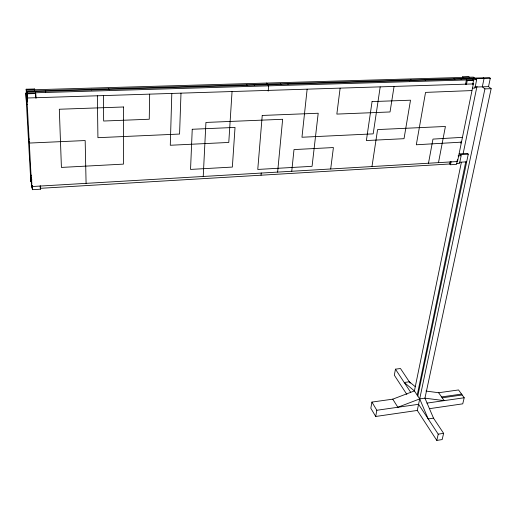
<?xml version="1.0" encoding="UTF-8"?>
<svg xmlns="http://www.w3.org/2000/svg" width="517" height="517" viewBox="0 0 517 517"><rect width="100%" height="100%" fill="white"/><g stroke="black" fill="none" stroke-linecap="round" stroke-linejoin="round"><path stroke-width="0.78" d="M149.665 94.172L149.251 119.233L103.659 121.023L103.394 95.619M171.806 93.48L170.287 145.258L228.779 142.446L232.049 91.593M180.989 93.189L179.573 134.052L97.926 137.684L97.351 95.807M203.226 176.484L205.934 122.439L282.644 119.285L277.623 172.122M261.04 175.205L261.227 172.969M268.2 91.108L268.646 85.848L267.819 84.801M291.75 171.289L293.999 149.581L333.413 147.552L330.686 169.007M307.13 89.247L301.967 137.244L373.177 133.864L380.189 86.959M340.121 88.213L336.845 114.089L390.038 111.963L394.044 86.526M371.969 166.584L377.584 129.573L445.421 126.458L438.481 162.681M461.384 162.28L414.408 390.923L392.765 399.163L371.923 402.084L370.831 408.256L375.697 416.476L417.284 410.44L436.8 440.413L442.164 439.573L443.618 433.33L433.511 418.156L424.948 398.168L491.15 88.672L488.52 86.63L474.516 87.082M375.697 416.476L376.822 410.272L371.923 402.084M428.483 163.269L432.968 139.099L462.398 137.341M410.188 383.103L400.475 368.518L395.46 369.17L394.322 375.174L406.86 394.432M457.493 159.663L456.537 164.374L450.475 164.736L449.725 163.999L450.184 161.679M465.494 84.575L466.412 79.967L467.226 80.613L473.559 80.426L472.764 84.349M450.475 164.736L451.102 161.588M466.444 84.549L467.226 80.613M460.834 143.19L461.151 141.619M31.796 186.21A0.756 0.33 -1.3 0 0 32.616 186.501L457.506 161.524L473.346 83.922L472.758 83.392M417.814 396.054L468.266 154.169L459.981 154.635L461.132 155.714L459.555 163.417L456.537 163.592M475.446 78.7L476.68 79.663L474.961 88.084L472.603 88.161M463.167 153.575L476.984 86.326M417.219 395.156L465.739 161.905M417.284 410.44L484.92 88.872L482.316 86.83L484.061 78.448L483.233 77.815M488.52 86.63L490.29 78.267L489.457 77.634L26.619 91.115L27.149 100.783L26.878 99.619M436.8 440.413L438.229 434.164L418.576 404.3L376.822 410.272M425.95 391.052L438.655 392.739L458.547 389.947L464.208 397.767L462.741 403.835L429.588 408.656M29.256 141.548L29.417 142.744L30.257 143.022L85.169 140.54L86.087 183.361M31.569 185.286L26.832 97.228L27.091 97.855L27.815 97.978L473.346 83.922M31.363 175.353A0.756 0.323 -1.1 0 1 30.542 175.069L30.813 181.519L25.85 93.099L26.567 92.795M409.761 80.962L410.899 79.922L411.635 80.574M28.642 137.522L28.545 138.827L29.379 139.099M27.479 104.201L27.142 104.473M438.229 434.164L443.618 433.33M433.511 418.156L428.212 418.944L419.714 398.911L414.408 390.923L404.216 382.477L409.309 381.792L415.364 386.742M442.184 397.812L462.185 394.975M426.926 403.105L464.208 397.767M441.563 396.92L461.545 394.09M30.865 174.817L31.388 184.42L32.487 189.674L40.481 189.196L40.326 185.978M459.167 162.28L466.67 161.834M40.171 185.939L40.287 188.317L449.725 163.999M458.101 155.888L461.132 155.714M459.219 153.917L467.497 153.452L468.266 154.169M484.92 88.872L491.15 88.672M476.68 79.663L27.084 93.028L27.369 98.249M34.755 89.732L34.561 88.976L26.16 89.221L27.272 93.803L35.751 93.545L35.99 98.366M490.29 78.267L26.806 91.877L27.155 98.333M26.955 101.985L26.438 101.345L25.85 93.099M474.625 78.061L473.404 77.111L26.348 89.977L27.007 102.023M469.481 77.22L468.673 76.587L462.379 76.768L463.18 77.401M472.738 79.78L473.559 80.426M460.434 78.474L461.235 79.12M454.075 78.662L454.87 79.308M424.761 79.515L425.517 80.167M109.598 89.803L108.415 88.73L108.732 89.473M457.067 160.813L457.61 161.414M287.504 83.515L288.079 84.206M280.337 83.722L280.905 84.413M266.442 83.063L267.263 84.103M254.073 84.491L254.61 85.189M246.751 84.704L247.275 85.402M438.655 392.739L444.148 400.636L424.948 398.168L419.714 398.911L397.851 407.267L392.765 399.163M395.46 369.17L410.711 392.338M471.892 90.572L425.543 92.394L416.308 144.773L461.423 142.149M91.283 89.234L91.574 89.977M45.748 91.322L45.528 90.565L45.599 92.168M35.751 93.545L35.55 92.776L35.789 97.616M40.287 188.317L40.481 189.196M31.828 180.045L31.55 178.74L31.808 183.503M27.272 93.803L27.485 97.829M32.267 185.642L32.487 189.674M32.125 185.609L32.3 188.789M31.938 185.887L32.028 187.471M31.408 178.669L31.841 186.598M31.679 185.661L31.182 178.1A0.756 0.33 -1.2 0 1 31.246 177.932M26.16 89.221L26.865 102.017M34.561 88.976L34.639 90.591M30.703 180.982A0.75 0.323 -1.2 0 1 31.382 180.614M123.531 106.987L123.447 164.122L61.413 167.424L59.313 109.242L123.531 106.987M192.24 129.269L190.547 169.421L232.359 167.075L235.028 127.421L192.24 129.269M262.235 115.453L257.763 169.447L312.068 166.325L318.201 113.242L262.235 115.453M372.066 101.59L366.372 140.553L404.029 138.685L410.511 100.201L372.066 101.59"/></g></svg>
